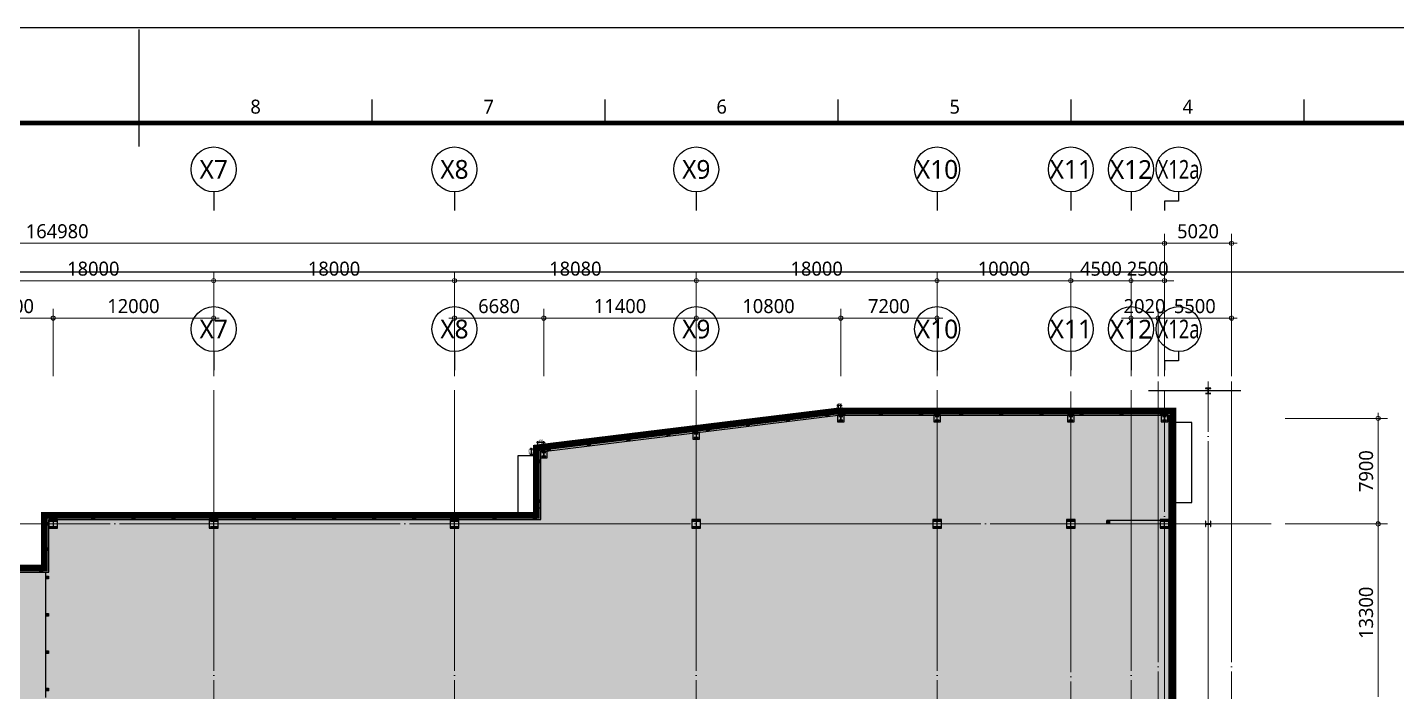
# Model space of a CAD drawing. Header units: millimetres. Extents: x -17369 to 294000, y -718917 to 220315.
# Drawn here: x 139422 to 241787, y -225600 to -175892 of the extents above; entities that cross this region are included whole.
import ezdxf
from ezdxf.enums import TextEntityAlignment as Align

# ---------------------------------------------------------------- set-up
doc = ezdxf.new("R2010")
doc.units = ezdxf.units.MM
doc.header["$LTSCALE"] = 350
doc.header["$PDMODE"] = 3
doc.header["$PDSIZE"] = 300
for name, pattern in [('H12', [3, 2, -1]), ('X-200-S-COL$0$CEN', [62, 60, -1, 0, -1]), ('X-200-S-COL$0$HID', [2.3, 1.5, -0.8])]:
    doc.linetypes.add(name, pattern=pattern)
doc.layers.get('Defpoints').update_dxf_attribs({"color": 181})
for name, color, linetype in [('0-THK200 RC SLAB영역', 51, 'H12'), ('0-THK200 SFRC SLAB영역', 211, 'H12'), ('0_RC-SLAB', 7, 'Continuous'), ('Bubble', 3, 'Continuous'), ('FORM$0$KIA-Form$2$A-FORM', 7, 'Continuous'), ('PD', 6, 'Continuous'), ('PERI-OUT', 9, 'Continuous'), ('Sol', 253, 'Continuous'), ('X-200-S-COL$0$Cen', 1, 'X-200-S-COL$0$CEN'), ('X-200-S-COL$0$Cen-ETC', 142, 'X-200-S-COL$0$CEN'), ('X-200-S-COL$0$H-Col', 3, 'Continuous'), ('X-200-S-COL$0$H-Col-파이프랙', 3, 'X-200-S-COL$0$CEN'), ('X-200-S-COL$0$STUD', 4, 'Continuous')]:
    doc.layers.add(name, color=color, linetype=linetype)
doc.layers.add('DIM', color=1, linetype='Continuous', lineweight=5)
for name, color, linetype, plot in [('X-200-S-COL$0$Defpoint', 171, 'Continuous', False), ('X-200-S-COL$0$DIM-def', 181, 'Continuous', False), ('X-200-S-COL$0$P-Line', 144, 'Continuous', False), ('X-200-S-COL$0$PERI-OUT', 17, 'Continuous', False)]:
    doc.layers.add(name, color=color, linetype=linetype, plot=plot)
doc.styles.add('FORM$0$맑은고딕', font='malgun.ttf')
doc.styles.add('X-200-S-COL$0$맑은고딕', font='malgun.ttf')
doc.styles.add('맑은고딕', font='malgun.ttf')
doc.dimstyles.new('X-200-S-COL$0$DIM-DEF', dxfattribs={"dimscale": 50, "dimtxt": 3, "dimasz": 1, "dimexe": 2, "dimexo": 3, "dimgap": 1, "dimtad": 1, "dimdec": 0, "dimzin": 0, "dimdsep": 46, "dimtxsty": 'X-200-S-COL$0$맑은고딕', "dimblk1": 'X-200-S-COL$0$DIMDOT', "dimblk2": 'X-200-S-COL$0$DIMDOT', "dimsah": 1, "dimcen": 1, "dimdle": 2, "dimclrd": 181, "dimclre": 181, "dimclrt": 181, "dimadec": 0, "dimazin": 0, "dimtfac": 1, "dimtdec": 0, "dimtix": 1, "dimtmove": 2, "dimatfit": 3, "dimldrblk": 'X-200-S-COL$0$DIMDOT', "dimfxl": 1, "dimtolj": 1, "dimtzin": 0, "dimarcsym": 0})

# ---------------------------------------------------------------- blocks, each defined once
blk = doc.blocks.new('X-200-S-COL$0$Form-Bo')
blk.add_lwpolyline([(0, 207900), (294000, 207900), (294000, 0), (0, 0)], close=True)
blk = doc.blocks.new('X-200-S-COL$0$BH-500x500x25x40')
at = {"color": 0, "linetype": 'ByBlock'}
for points in [[(-250, 210), (250, 210), (250, 250), (-250, 250)], [(-12.5, 210), (-12.5, -210), (12.5, -210), (12.5, 210)], [(-250, -250), (250, -250), (250, -210), (-250, -210)]]:
    blk.add_lwpolyline(points, close=True, dxfattribs=at)
blk = doc.blocks.new('X-200-S-COL$0$H-300x300x10x15')
at = {"color": 0, "linetype": 'ByBlock', "ltscale": 0.5}
blk.add_lwpolyline([(23, -135, -0.4142136), (5, -117), (5, 117, -0.4142136), (23, 135), (150, 135), (150, 150), (-150, 150), (-150, 135), (-23, 135, -0.4142136), (-5, 117), (-5, -117, -0.4142136), (-23, -135), (-150, -135), (-150, -150), (150, -150), (150, -135)], format="xyb", close=True, dxfattribs=at)
blk = doc.blocks.new('X-200-S-COL$0$1F COLUMN_231010')
at = {"layer": 'X-200-S-COL$0$H-Col', "color": 0, "rotation": 180}
for p in [(200230, 178643), (207430, 178643), (217430, 178643), (224430, 178643)]:
    blk.add_blockref('X-200-S-COL$0$H-300x300x10x15', p, dxfattribs=at)
at = {"layer": 'X-200-S-COL$0$H-Col', "color": 0}
for name, p in [('X-200-S-COL$0$H-300x300x10x15', (189430, 177343)), ('X-200-S-COL$0$H-300x300x10x15', (178030, 175943)), ('X-200-S-COL$0$BH-500x500x25x40', (141350, 170743)), ('X-200-S-COL$0$BH-500x500x25x40', (153350, 170743)), ('X-200-S-COL$0$BH-500x500x25x40', (171350, 170743)), ('X-200-S-COL$0$BH-500x500x25x40', (189430, 170743)), ('X-200-S-COL$0$BH-500x500x25x40', (207430, 170743)), ('X-200-S-COL$0$BH-500x500x25x40', (217430, 170743)), ('X-200-S-COL$0$BH-500x500x25x40', (224430, 170743))]:
    blk.add_blockref(name, p, dxfattribs=at)
blk = doc.blocks.new('X-200-S-COL$0$PERIMITER_231026')
at = {"layer": 'X-200-S-COL$0$P-Line'}
blk.add_lwpolyline([(140800, 157743), (140800, 167123)], dxfattribs=at)
at = {"layer": 'X-200-S-COL$0$PERI-OUT'}
for p, q in [((135680, 167123), (141020, 167123)), ((135850, 167343), (140800, 167343))]:
    blk.add_line(p, q, dxfattribs=at)
for points in [[(140800, 167343), (140800, 171293), (177580, 171293), (177580, 176343), (200030, 179093), (224980, 179093), (224980, 150943), (222400, 150943), (222400, 54231), (217203, 49143), (207930, 49143), (207930, 39143), (58950, 39143), (58950, 49143), (45650, 49143), (45650, 98043), (39480, 98043), (39480, 139943), (49950, 139943), (49950, 157943), (120950, 157943), (120950, 169343), (135850, 169343), (135850, 167343)], [(141020, 167123), (141020, 171073), (177800, 171073), (177800, 176148), (200043, 178873), (224760, 178873), (224760, 151163), (222230, 151163), (222230, 54303), (217134, 49313), (207710, 49313), (207710, 39363), (59170, 39363), (59170, 49363), (45870, 49363), (45870, 98263), (39650, 98263), (39650, 139723), (50170, 139723), (50170, 157723), (121120, 157723), (121125, 169173), (135680, 169173), (135680, 167123)]]:
    blk.add_lwpolyline(points, dxfattribs=at)
blk = doc.blocks.new('X-200-S-COL$0$H-400x400x13x21')
at = {"color": 0}
blk.add_lwpolyline([(200, -200), (200, -179), (28.5, -179, -0.41421356), (6.5, -157), (6.5, 157, -0.41421356), (28.5, 179), (200, 179), (200, 200), (-200, 200), (-200, 179), (-28.5, 179, -0.41421356), (-6.5, 157), (-6.5, -157, -0.41421356), (-28.5, -179), (-200, -179), (-200, -200)], format="xyb", close=True, dxfattribs=at)
blk = doc.blocks.new('X-200-S-COL$0$DIMDOT')
at = {"color": 0, "linetype": 'ByBlock'}
blk.add_line((-1.2, 0), (1.2, 0), dxfattribs=at)
at = {"color": 3}
blk.add_circle((0, 0), 0.45, dxfattribs=at)
blk = doc.blocks.new('*D161')
at = {"layer": 'Defpoints', "color": 0, "transparency": 16777216}
for p in [(177580, -207450), (177080, -207850), (177580, -207850)]:
    blk.add_point(p, dxfattribs=at)
at = {"layer": 'X-200-S-COL$0$DIM-def', "color": 181, "lineweight": -2, "transparency": 16777216}
for p, q in [((177430, -207450), (176980, -207450)), ((177080, -207400), (177080, -207350)), ((177080, -207450), (177080, -207850)), ((177430, -207850), (176980, -207850)), ((177080, -207900), (177080, -207950))]:
    blk.add_line(p, q, dxfattribs=at)
at = {"layer": 'X-200-S-COL$0$DIM-def', "color": 181, "lineweight": -2, "transparency": 16777216, "xscale": 50, "yscale": 50, "zscale": 50}
for p, rotation in [((177080, -207450), 270), ((177080, -207850), 90)]:
    blk.add_blockref('X-200-S-COL$0$DIMDOT', p, dxfattribs=dict(at, rotation=rotation))
at = {"layer": 'X-200-S-COL$0$DIM-def', "color": 181, "transparency": 16777216, "char_height": 150, "attachment_point": 5, "rotation": 90, "style": 'X-200-S-COL$0$맑은고딕'}
for s, insert in [('\\A1;400', (176953, -207650)), ('(기준)', (177236, -207650))]:
    blk.add_mtext(s, dxfattribs=dict(at, insert=insert))
blk = doc.blocks.new('*D162')
at = {"layer": 'Defpoints', "color": 0, "transparency": 16777216}
for p in [(177580, -206950), (177580, -207450), (178030, -207450)]:
    blk.add_point(p, dxfattribs=at)
at = {"layer": 'X-200-S-COL$0$DIM-def', "color": 181, "lineweight": -2, "transparency": 16777216}
for p, q in [((177530, -206950), (177480, -206950)), ((177580, -207300), (177580, -206850)), ((178030, -206950), (177580, -206950)), ((178030, -207300), (178030, -206850)), ((178080, -206950), (178130, -206950))]:
    blk.add_line(p, q, dxfattribs=at)
at = {"layer": 'X-200-S-COL$0$DIM-def', "color": 181, "lineweight": -2, "transparency": 16777216, "xscale": 50, "yscale": 50, "zscale": 50}
blk.add_blockref('X-200-S-COL$0$DIMDOT', (177580, -206950), dxfattribs=at)
at = {"layer": 'X-200-S-COL$0$DIM-def', "color": 181, "lineweight": -2, "transparency": 16777216, "xscale": 50, "yscale": 50, "zscale": 50, "rotation": 180}
blk.add_blockref('X-200-S-COL$0$DIMDOT', (178030, -206950), dxfattribs=at)
at = {"layer": 'X-200-S-COL$0$DIM-def', "color": 181, "transparency": 16777216, "char_height": 150, "attachment_point": 5, "style": 'X-200-S-COL$0$맑은고딕'}
for s, insert in [('\\A1;450', (177805, -206822)), ('(기준)', (177805, -207106))]:
    blk.add_mtext(s, dxfattribs=dict(at, insert=insert))
blk = doc.blocks.new('*D163')
at = {"layer": 'Defpoints', "color": 0, "transparency": 16777216}
for p in [(200030, -204200), (200030, -204700), (200230, -204700)]:
    blk.add_point(p, dxfattribs=at)
at = {"layer": 'X-200-S-COL$0$DIM-def', "color": 181, "lineweight": -2, "transparency": 16777216}
for p, q in [((199980, -204200), (199930, -204200)), ((200030, -204550), (200030, -204100)), ((200230, -204200), (200030, -204200)), ((200230, -204550), (200230, -204100)), ((200280, -204200), (200330, -204200))]:
    blk.add_line(p, q, dxfattribs=at)
at = {"layer": 'X-200-S-COL$0$DIM-def', "color": 181, "lineweight": -2, "transparency": 16777216, "xscale": 50, "yscale": 50, "zscale": 50}
blk.add_blockref('X-200-S-COL$0$DIMDOT', (200030, -204200), dxfattribs=at)
at = {"layer": 'X-200-S-COL$0$DIM-def', "color": 181, "lineweight": -2, "transparency": 16777216, "xscale": 50, "yscale": 50, "zscale": 50, "rotation": 180}
blk.add_blockref('X-200-S-COL$0$DIMDOT', (200230, -204200), dxfattribs=at)
at = {"layer": 'X-200-S-COL$0$DIM-def', "color": 181, "transparency": 16777216, "char_height": 150, "attachment_point": 5, "style": 'X-200-S-COL$0$맑은고딕'}
for s, insert in [('(기준)', (200130, -204356)), ('\\A1;200', (200130, -204072))]:
    blk.add_mtext(s, dxfattribs=dict(at, insert=insert))
blk = doc.blocks.new('DIMDOT')
at = {"color": 0, "linetype": 'ByBlock'}
blk.add_line((-1.2, 0), (1.2, 0), dxfattribs=at)
at = {"color": 3}
blk.add_circle((0, 0), 0.45, dxfattribs=at)
blk = doc.blocks.new('X-200-S-COL$0$Stud')
at = {"color": 250}
for p, q in [((-94, -94), (94, 94)), ((-94, 94), (94, -94))]:
    blk.add_line(p, q, dxfattribs=at)
blk.add_lwpolyline([(100, -100), (-100, -100), (-100, 100), (100, 100)], close=True)
at = {"color": 6}
blk.add_lwpolyline([(94, -94), (-94, -94), (-94, 94), (94, 94)], close=True, dxfattribs=at)

msp = doc.modelspace()

# ---------------------------------------------------------------- hatches: boundary and pattern name
at = {"layer": '0-THK200 RC SLAB영역'}
h = msp.add_hatch(color=256, dxfattribs=at)
h.dxf.hatch_style = 1
h.paths.add_polyline_path([(135950, -216349.8), (140700, -216349.8), (140700, -212399.8), (177450, -212399.8), (177480, -207361.3), (200023.9, -204599.8), (225080, -204599.8), (225080, -232949.8), (222500, -232949.8), (222500, -255699.8), (222230, -255699.8), (222230, -244449.8), (207430, -244449.8), (207430, -226349.8), (135950, -226349.8)])
at = {"layer": 'Sol'}
h = msp.add_hatch(color=256, dxfattribs=at)
h.dxf.hatch_style = 1
h.paths.add_polyline_path([(118570, -344429.8), (116250, -344429.8), (116250, -344649.8), (118570, -344649.8)])
h.paths.add_polyline_path([(174720, -344429.8), (172550, -344429.8), (172550, -344649.8), (174720, -344649.8)])
h.paths.add_polyline_path([(170450, -344429.8), (170450, -344649.8), (171450, -344649.8), (171450, -344429.8)])
h.paths.add_polyline_path([(163550, -344429.8), (163550, -344649.8), (165450, -344649.8), (165450, -344429.8)])
h.paths.add_polyline_path([(162450, -344649.8), (162450, -344429.8), (129130, -344429.8), (129130, -344649.8)])
h.paths.add_polyline_path([(73450, -344429.8), (73450, -344649.8), (115150, -344649.8), (115150, -344429.8)])
h.paths.add_polyline_path([(56150, -334429.8), (56150, -334649.8), (57350, -334649.8), (57350, -334429.8)])
h.paths.add_polyline_path([(45870, -323349.8), (45650, -323349.8), (45650, -334649.8), (52150, -334649.8), (52150, -334429.8), (45870, -334429.8)])
h.paths.add_polyline_path([(45870, -312749.8), (45650, -312749.8), (45650, -321349.8), (45870, -321349.8)])
h.paths.add_polyline_path([(45870, -304149.8), (45650, -304149.8), (45650, -307749.8), (45870, -307749.8)])
h.paths.add_polyline_path([(44800, -285529.8), (44800, -285749.8), (45650, -285749.8), (45650, -303049.8), (45870, -303049.8), (45870, -285529.8)])
h.paths.add_polyline_path([(45800, -243849.8), (45800, -244069.8), (46500, -244069.8), (46500, -243849.8)])
h.paths.add_polyline_path([(40800, -244069.8), (40800, -243849.8), (39480, -243849.8), (39480, -285749.8), (40800, -285749.8), (40800, -285529.8), (39650, -285529.8), (39650, -244069.8)])
h.paths.add_polyline_path([(50170, -238649.8), (49950, -238649.8), (49950, -243849.8), (47600, -243849.8), (47600, -244069.8), (50170, -244069.8)])
h.paths.add_polyline_path([(50170, -235949.8), (49950, -235949.8), (49950, -236849.8), (50170, -236849.8)])
h.paths.add_polyline_path([(50170, -228749.8), (49950, -228749.8), (49950, -235049.8), (50170, -235049.8)])
h.paths.add_polyline_path([(67250, -226069.8), (67250, -225849.8), (49950, -225849.8), (49950, -226949.8), (50170, -226949.8), (50170, -226069.8)])
h.paths.add_polyline_path([(109850, -226069.8), (109850, -225849.8), (68350, -225849.8), (68350, -226069.8)])
h.paths.add_polyline_path([(135680, -216669.8), (136250, -216669.8), (136250, -216449.8), (135850, -216449.8), (135850, -214449.8), (120950, -214449.8), (120950, -217624.8), (121120, -217624.8), (121120, -214619.8), (135680, -214619.8)])
h.paths.add_polyline_path([(137850, -216449.8), (137350, -216449.8), (137350, -216669.8), (137850, -216669.8)])
h.paths.add_polyline_path([(177800, -211849.8), (177580, -211849.8), (177580, -212499.8), (140800, -212499.8), (140800, -216449.8), (140350, -216449.8), (140350, -216669.8), (141020, -216669.8), (141020, -212719.8), (177800, -212719.8)])
h.paths.add_polyline_path([(224760, -205949.8), (224980, -205949.8), (224980, -204699.8), (200030, -204699.8), (177580, -207449.8), (177580, -208449.8), (177800, -208449.8), (177800, -207644.5), (200043.4, -204919.8), (224760, -204919.8)])
h.paths.add_polyline_path([(207930, -338049.8), (207710, -338049.8), (207710, -344429.8), (185280, -344429.8), (185280, -344649.8), (207930, -344649.8)])
h.paths.add_polyline_path([(208030, -334649.8), (208030, -334479.8), (207710, -334479.8), (207710, -336949.8), (207930, -336949.8), (207930, -334649.8)])
h.paths.add_polyline_path([(222400, -319174.8), (222230, -319174.8), (222230, -329489.9), (217133.9, -334479.8), (209130, -334479.8), (209130, -334649.8), (217203.3, -334649.8), (222400, -329561.4)])
h.paths.add_polyline_path([(222400, -294324.8), (222230, -294324.8), (222230, -317174.8), (222400, -317174.8)])
h.paths.add_polyline_path([(222400, -286174.8), (222230, -286174.8), (222230, -292324.8), (222400, -292324.8)])
h.paths.add_polyline_path([(222400, -276324.8), (222230, -276324.8), (222230, -283374.8), (222400, -283374.8)])
h.paths.add_polyline_path([(222400, -239624.8), (222230, -239624.8), (222230, -274324.8), (222400, -274324.8)])
h.paths.add_polyline_path([(222230, -238524.8), (222400, -238524.8), (222400, -232849.8), (224980, -232849.8), (224980, -210949.8), (224760, -210949.8), (224760, -232629.8), (222230, -232629.8)])
h.paths.add_polyline_path([(67350, -344429.8), (67350, -344649.8), (69450, -344649.8), (69450, -344429.8)])
h.paths.add_polyline_path([(66250, -344649.8), (66250, -344429.8), (59170, -344429.8), (59170, -334429.8), (58450, -334429.8), (58450, -334649.8), (58950, -334649.8), (58950, -344649.8)])
h.paths.add_polyline_path([(120950, -222824.8), (121120, -222824.8), (121120, -219624.8), (120950, -219624.8)])
h.paths.add_polyline_path([(121120, -223924.8), (120950, -223924.8), (120950, -225849.8), (110950, -225849.8), (110950, -226069.8), (121120, -226069.8)])

# ---------------------------------------------------------------- linework, layer by layer
msp.add_lwpolyline([(23653, -194194), (253797.2, -194194), (253797.2, -352117.2), (23653, -352117.2)], close=True)
at = {"const_width": 500}
msp.add_lwpolyline([(49850, -225749.8), (120850, -225749.8), (120850, -214349.8), (135950, -214349.8), (135950, -216349.8), (140700, -216349.8), (140700, -212399.8), (177480, -212399.8), (177480, -207361.3), (200023.9, -204599.8), (225080, -204599.8), (225080, -232949.8), (222500, -232949.8), (222500, -329593.3), (217124.3, -334969.1), (208030, -334969.1), (208030, -344769.8), (58850, -344769.8), (58850, -334649.8), (45550, -334749.8), (45550, -285849.8), (39380, -285849.8), (39380, -243749.8), (49850, -243749.8)], close=True, dxfattribs=at)
at = {"layer": '0-THK200 SFRC SLAB영역'}
msp.add_lwpolyline([(135950, -216349.8), (140700, -216349.8), (140700, -212399.8), (177450, -212399.8), (177480, -207361.3), (200023.9, -204599.8), (225080, -204599.8), (225080, -232949.8), (222500, -232949.8), (222500, -255699.8), (222230, -255699.8), (222230, -244449.8), (207430, -244449.8), (207430, -226349.8), (135950, -226349.8)], close=True, dxfattribs=at)
at = {"layer": '0_RC-SLAB'}
for p, q in [((177800, -207644.5), (200043.4, -204919.8)), ((200043.4, -204919.8), (224760, -204919.8)), ((224760, -204919.8), (224760, -232629.8)), ((177800, -212719.8), (177800, -207644.5)), ((141020, -216669.8), (141020, -212719.8)), ((141020, -212719.8), (177800, -212719.8)), ((135680, -216669.8), (141020, -216669.8))]:
    msp.add_line(p, q, dxfattribs=at)
at = {"layer": 'Bubble', "color": 7}
for p, q in [((153350, -188199.8), (153350, -189599.8)), ((171350, -188199.8), (171350, -189599.8)), ((189430, -188199.8), (189430, -189599.8)), ((207430, -188199.8), (207430, -189599.8)), ((217430, -188199.8), (217430, -189599.8)), ((221930, -188199.8), (221930, -189599.8)), ((225490, -188199.8), (225490, -188899.8)), ((224430, -188899.8), (224430, -189599.8)), ((225490, -188899.8), (224430, -188899.8)), ((153350, -200146.6), (153350, -201546.6)), ((171350, -200146.6), (171350, -201546.6)), ((189430, -200146.6), (189430, -201546.6)), ((207430, -200146.6), (207430, -201546.6)), ((217430, -200146.6), (217430, -201546.6)), ((221930, -200146.6), (221930, -201546.6)), ((225490, -200146.6), (225490, -200846.6)), ((224430, -200846.6), (224430, -201546.6)), ((225490, -200846.6), (224430, -200846.6))]:
    msp.add_line(p, q, dxfattribs=at)
for centre in [(153350, -186519.8), (171350, -186519.8), (189430, -186519.8), (207430, -186519.8), (217430, -186519.8), (221930, -186519.8), (225490, -186519.8), (153350, -198466.6), (171350, -198466.6), (189430, -198466.6), (207430, -198466.6), (217430, -198466.6), (221930, -198466.6), (225490, -198466.6)]:
    msp.add_circle(centre, 1680, dxfattribs=at)
at = {"layer": 'Defpoints', "color": 3}
msp.add_lwpolyline([(0, -175892.4), (294000, -175892.4), (294000, -383792.4), (0, -383792.4)], close=True, dxfattribs=at)
at = {"layer": 'DIM', "color": 1, "transparency": 16777216}
for p, q in [((224430, -201999.8), (224430, -191349.8)), ((224430, -201999.8), (224430, -191349.8)), ((229450, -201999.8), (229450, -191349.8)), ((224080, -192049.8), (59800, -192049.8)), ((229100, -192049.8), (224780, -192049.8)), ((153350, -201999.8), (153350, -194149.8)), ((153350, -201999.8), (153350, -194149.8)), ((171350, -201999.8), (171350, -194149.8)), ((171350, -201999.8), (171350, -194149.8)), ((189430, -201999.8), (189430, -194149.8)), ((189430, -201999.8), (189430, -194149.8)), ((207430, -201999.8), (207430, -194149.8)), ((207430, -201999.8), (207430, -194149.8)), ((217430, -201999.8), (217430, -194149.8)), ((217430, -201999.8), (217430, -194149.8)), ((221930, -201999.8), (221930, -194149.8)), ((221930, -201999.8), (221930, -194149.8)), ((224430, -201999.8), (224430, -194149.8)), ((153000, -194849.8), (135700, -194849.8)), ((153700, -194849.8), (171000, -194849.8)), ((189080, -194849.8), (171700, -194849.8)), ((189780, -194849.8), (207080, -194849.8)), ((207780, -194849.8), (217080, -194849.8)), ((217780, -194849.8), (221580, -194849.8)), ((221580, -194849.8), (221230, -194849.8)), ((224430, -194849.8), (221930, -194849.8)), ((224780, -194849.8), (225130, -194849.8)), ((141350, -201999.8), (141350, -196949.8)), ((141350, -201999.8), (141350, -196949.8)), ((153350, -201999.8), (153350, -196949.8)), ((171350, -201999.8), (171350, -196949.8)), ((178030, -201999.8), (178030, -196949.8)), ((178030, -201999.8), (178030, -196949.8)), ((189430, -201999.8), (189430, -196949.8)), ((189430, -201999.8), (189430, -196949.8)), ((200230, -201999.8), (200230, -196949.8)), ((200230, -201999.8), (200230, -196949.8)), ((207430, -201999.8), (207430, -196949.8)), ((221930, -201999.8), (221930, -196949.8)), ((223950, -201999.8), (223950, -196949.8)), ((223950, -201999.8), (223950, -196949.8)), ((229450, -201999.8), (229450, -196949.8)), ((135700, -197649.8), (141000, -197649.8)), ((153000, -197649.8), (141700, -197649.8)), ((171700, -197649.8), (177680, -197649.8)), ((189080, -197649.8), (178380, -197649.8)), ((189780, -197649.8), (199880, -197649.8)), ((207080, -197649.8), (200580, -197649.8)), ((221580, -197649.8), (221230, -197649.8)), ((221930, -197649.8), (223950, -197649.8)), ((229100, -197649.8), (224300, -197649.8)), ((224300, -197649.8), (224650, -197649.8)), ((233450, -205149.8), (241100, -205149.8)), ((240400, -212700), (240400, -205499.8)), ((233450, -213049.6), (241100, -213049.6)), ((233450, -213050), (241100, -213050)), ((240400, -213399.6), (240400, -225999.8))]:
    msp.add_line(p, q, dxfattribs=at)
at = {"layer": 'FORM$0$KIA-Form$2$A-FORM', "linetype": 'Continuous'}
msp.add_line((147773.5, -184799.8), (147773.5, -176049.8), dxfattribs=at)
at = {"layer": 'FORM$0$KIA-Form$2$A-FORM'}
for p, q in [((165195.2, -183049.8), (165195.2, -181299.8)), ((182616.9, -183049.8), (182616.9, -181299.8)), ((200038.6, -183049.8), (200038.6, -181299.8)), ((217460.3, -183049.8), (217460.3, -181299.8)), ((234881.9, -183049.8), (234881.9, -181299.8))]:
    msp.add_line(p, q, dxfattribs=at)
at = {"layer": 'FORM$0$KIA-Form$2$A-FORM', "color": 6, "const_width": 350}
msp.add_lwpolyline([(287147, -376635), (287147, -183049.8), (8400, -183049.8), (8400, -376635)], close=True, dxfattribs=at)
at = {"layer": 'PD'}
for points in [[(199980, -205399.8), (200480, -205399.8), (200480, -204899.8), (199980, -204899.8)], [(207180, -205399.8), (207680, -205399.8), (207680, -204899.8), (207180, -204899.8)], [(217180, -205399.8), (217680, -205399.8), (217680, -204899.8), (217180, -204899.8)], [(224180, -205399.8), (224680, -205399.8), (224680, -204899.8), (224180, -204899.8)], [(189180, -206699.8), (189680, -206699.8), (189680, -206199.8), (189180, -206199.8)], [(177780, -208099.8), (178280, -208099.8), (178280, -207599.8), (177780, -207599.8)], [(141025, -213374.8), (141675, -213374.8), (141675, -212724.8), (141025, -212724.8)], [(153025, -213374.8), (153675, -213374.8), (153675, -212724.8), (153025, -212724.8)], [(171025, -213374.8), (171675, -213374.8), (171675, -212724.8), (171025, -212724.8)], [(189105, -213374.8), (189755, -213374.8), (189755, -212724.8), (189105, -212724.8)], [(207105, -213374.8), (207755, -213374.8), (207755, -212724.8), (207105, -212724.8)], [(217105, -213374.8), (217755, -213374.8), (217755, -212724.8), (217105, -212724.8)], [(224105, -213374.8), (224755, -213374.8), (224755, -212724.8), (224105, -212724.8)]]:
    msp.add_lwpolyline(points, close=True, dxfattribs=at)
at = {"layer": 'PERI-OUT'}
for p, q in [((177580, -207449.8), (200030, -204699.8)), ((200030, -204699.8), (224980, -204699.8)), ((224980, -204699.8), (224980, -232849.8)), ((177800, -207644.5), (200043.4, -204919.8)), ((200043.4, -204919.8), (224760, -204919.8)), ((224760, -204919.8), (224760, -232629.8)), ((226480, -205449.8), (224980, -205449.8)), ((226480, -211449.8), (226480, -205449.8)), ((224760, -205949.8), (224980, -205949.8)), ((177580, -212499.8), (177580, -207449.8)), ((177800, -212719.8), (177800, -207644.5)), ((177580, -207949.8), (176080, -207949.8)), ((176080, -207949.8), (176080, -212499.8)), ((177580, -208449.8), (177800, -208449.8)), ((177580, -211849.8), (177800, -211849.8)), ((224760, -210949.8), (224980, -210949.8)), ((224980, -211449.8), (226480, -211449.8)), ((140800, -216449.8), (140800, -212499.8)), ((140800, -212499.8), (177580, -212499.8)), ((141020, -216669.8), (141020, -212719.8)), ((141020, -212719.8), (177800, -212719.8)), ((135680, -216669.8), (141020, -216669.8)), ((135850, -216449.8), (140800, -216449.8)), ((140350, -216449.8), (140350, -216669.8))]:
    msp.add_line(p, q, dxfattribs=at)
at = {"layer": 'X-200-S-COL$0$Cen', "lineweight": 0}
for p, q in [((153350, -203049.8), (153350, -349399.8)), ((171350, -203049.8), (171350, -349399.8)), ((189430, -203049.8), (189430, -349399.8)), ((207430, -203049.8), (207430, -349399.8)), ((217430, -245849.8), (217430, -203049.8)), ((221930, -203049.8), (221930, -349399.8)), ((224430, -233849.8), (224430, -203049.8)), ((232400, -213049.8), (36500, -213049.8))]:
    msp.add_line(p, q, dxfattribs=at)
at = {"layer": 'X-200-S-COL$0$Cen-ETC', "lineweight": 0}
for p, q in [((223950, -202402), (223950, -349399.8)), ((227704, -227849.8), (227704, -202402)), ((229450, -202402), (229450, -349399.8))]:
    msp.add_line(p, q, dxfattribs=at)
at = {"layer": 'X-200-S-COL$0$Cen-ETC'}
msp.add_line((230150, -203102), (223250, -203102), dxfattribs=at)
at = {"layer": 'X-200-S-COL$0$Defpoint'}
msp.add_lwpolyline([(8400, -183049.8), (253797.2, -183049.8), (253797.2, -364035), (8400, -364035)], close=True, dxfattribs=at)
at = {"layer": 'X-200-S-COL$0$P-Line'}
msp.add_line((224980, -212799.8), (220130, -212799.8), dxfattribs=at)
at = {"layer": 'X-200-S-COL$0$P-Line', "color": 253, "linetype": 'X-200-S-COL$0$HID'}
msp.add_lwpolyline([(222500, -329603.4), (217244.1, -334749.8), (208030, -334749.8), (208030, -344769.8), (58850, -344769.8), (58850, -334749.8), (45550, -334749.8), (45550, -285849.8), (39380, -285849.8), (39380, -243749.8), (49850, -243749.8), (49850, -225749.8), (120850, -225749.8), (120850, -214349.8), (135950, -214349.8), (135950, -216349.8), (140700, -216349.8), (140700, -212399.8), (177480, -212399.8), (177480, -207361.3), (200023.9, -204599.8), (225080, -204599.8), (225080, -232949.8), (222500, -232949.8)], close=True, dxfattribs=at)

# ---------------------------------------------------------------- block references
at = {"layer": 'DIM', "color": 1, "transparency": 16777216, "xscale": 350, "yscale": 350, "zscale": 350}
for p in [(224430, -192049.8), (229450, -192049.8), (153350, -194849.8), (171350, -194849.8), (189430, -194849.8), (207430, -194849.8), (217430, -194849.8), (221930, -194849.8), (221930, -194849.8), (141350, -197649.8), (153350, -197649.8), (178030, -197649.8), (189430, -197649.8), (200230, -197649.8), (207430, -197649.8), (221930, -197649.8), (229450, -197649.8)]:
    msp.add_blockref('DIMDOT', p, dxfattribs=at)
for p, rotation in [((224430, -192049.8), 180), ((153350, -194849.8), 180), ((171350, -194849.8), 180), ((189430, -194849.8), 180), ((207430, -194849.8), 180), ((217430, -194849.8), 180), ((224430, -194849.8), 180), ((141350, -197649.8), 180), ((171350, -197649.8), 180), ((178030, -197649.8), 180), ((189430, -197649.8), 180), ((200230, -197649.8), 180), ((223950, -197649.8), 180), ((223950, -197649.8), 180), ((240400, -205149.8), 90), ((240400, -213049.6), 90), ((240400, -213050), 270)]:
    msp.add_blockref('DIMDOT', p, dxfattribs=dict(at, rotation=rotation))
at = {"layer": 'X-200-S-COL$0$Defpoint'}
msp.add_blockref('X-200-S-COL$0$Form-Bo', (0, -383792.4), dxfattribs=at)
at = {"layer": 'X-200-S-COL$0$H-Col'}
msp.add_blockref('X-200-S-COL$0$1F COLUMN_231010', (0, -383792.4), dxfattribs=at)
at = {"layer": 'X-200-S-COL$0$H-Col-파이프랙'}
msp.add_blockref('X-200-S-COL$0$H-400x400x13x21', (227704, -203102), dxfattribs=at)
at = {"layer": 'X-200-S-COL$0$H-Col-파이프랙', "rotation": 90}
msp.add_blockref('X-200-S-COL$0$H-400x400x13x21', (227704, -213049.8), dxfattribs=at)
at = {"layer": 'X-200-S-COL$0$PERI-OUT'}
msp.add_blockref('X-200-S-COL$0$PERIMITER_231026', (0, -383792.4), dxfattribs=at)
at = {"layer": 'X-200-S-COL$0$STUD'}
for p in [(200430, -204799.8), (203230, -204799.8), (206230, -204799.8), (209230, -204799.8), (212230, -204799.8), (215230, -204799.8), (218230, -204799.8), (221230, -204799.8), (224230, -204799.8), (224880, -205099.8), (224880, -205849.8), (177680, -208349.8), (177680, -211349.8), (224880, -211049.8), (141350, -212599.8), (144350, -212599.8), (147350, -212599.8), (150350, -212599.8), (153350, -212599.8), (156350, -212599.8), (159350, -212599.8), (162350, -212599.8), (165350, -212599.8), (168350, -212599.8), (171350, -212599.8), (174350, -212599.8), (177350, -212599.8), (220230, -212899.8), (140900, -213049.8), (224880, -213049.8), (140900, -214949.8), (224880, -214349.8), (140450, -216549.8), (140900, -217049.8), (224880, -217349.8), (140900, -219849.8), (224880, -220349.8), (140900, -222649.8), (224880, -223349.8), (140900, -225449.8)]:
    msp.add_blockref('X-200-S-COL$0$Stud', p, dxfattribs=at)
at = {"layer": 'X-200-S-COL$0$STUD', "rotation": 186.9836231575572}
for p in [(193283.8, -205626.9), (196261.5, -205262.2), (199239.3, -204897.4), (184350.5, -206721.2), (187328.3, -206356.4), (190306, -205991.7), (178395.1, -207450.7), (181372.8, -207086)]:
    msp.add_blockref('X-200-S-COL$0$Stud', p, dxfattribs=at)

# ---------------------------------------------------------------- texts
at = {"layer": 'Bubble', "color": 2, "style": '맑은고딕'}
for s, p in [('X7', (153350, -186519.8)), ('X8', (171350, -186519.8)), ('X9', (189430, -186519.8)), ('X10', (207430, -186519.8)), ('X11', (217430, -186519.8)), ('X12', (221930, -186519.8)), ('X7', (153350, -198466.6)), ('X8', (171350, -198466.6)), ('X9', (189430, -198466.6)), ('X10', (207430, -198466.6)), ('X11', (217430, -198466.6)), ('X12', (221930, -198466.6))]:
    msp.add_text(s, height=1400, dxfattribs=at).set_placement(p, align=Align.MIDDLE)
at = {"layer": 'Bubble', "color": 2, "style": '맑은고딕', "width": 0.75}
for p in [(225490, -186519.8), (225490, -198466.6)]:
    msp.add_text('X12a', height=1400, dxfattribs=at).set_placement(p, align=Align.MIDDLE)
at = {"layer": 'Defpoints', "style": '맑은고딕'}
for s, p in [('500X500', (200480, -205399.8)), ('500X500', (207680, -205399.8)), ('500X500', (217680, -205399.8)), ('500X500', (224680, -205399.8)), ('500X500', (189680, -206699.8)), ('500X500', (178280, -208099.8)), ('650X650', (141675, -213374.8)), ('650X650', (153675, -213374.8)), ('650X650', (171675, -213374.8)), ('650X650', (189755, -213374.8)), ('650X650', (207755, -213374.8)), ('650X650', (217755, -213374.8)), ('650X650', (224755, -213374.8))]:
    msp.add_text(s, height=100, dxfattribs=at).set_placement(p, align=Align.BOTTOM_RIGHT)
at = {"layer": 'DIM', "color": 3, "transparency": 16777216, "char_height": 1050, "attachment_point": 5, "style": '맑은고딕'}
for s, insert in [('\\A1;164980', (141650, -191154.5)), ('\\A1;5020', (226940, -191157.3)), ('\\A1;18000', (144350, -193954.5)), ('\\A1;18000', (162350, -193954.5)), ('\\A1;18080', (180390, -193954.5)), ('\\A1;18000', (198430, -193954.5)), ('\\A1;10000', (212430, -193954.5)), ('\\A1;4500', (219680, -193957.3)), ('\\A1;2500', (223180, -193957.3)), ('\\A1;6000', (138350, -196757.3)), ('\\A1;12000', (147350, -196754.5)), ('\\A1;6680', (174690, -196757.3)), ('\\A1;11400', (183730, -196754.5)), ('\\A1;10800', (194830, -196754.5)), ('\\A1;7200', (203830, -196757.3)), ('\\A1;2020', (222940, -196757.3)), ('\\A1;5500', (226700, -196757.3))]:
    msp.add_mtext(s, dxfattribs=dict(at, insert=insert))
at = {"layer": 'DIM', "color": 3, "transparency": 16777216, "char_height": 1050, "attachment_point": 5, "rotation": 90, "style": '맑은고딕'}
for s, insert in [('\\A1;7900', (239507.5, -209099.9)), ('\\A1;13300', (239504.7, -219699.7))]:
    msp.add_mtext(s, dxfattribs=dict(at, insert=insert))
at = {"layer": 'FORM$0$KIA-Form$2$A-FORM', "color": 4, "style": 'FORM$0$맑은고딕'}
for s, p in [('8', (156484.4, -181299.8)), ('7', (173906, -181299.8)), ('6', (191327.7, -181299.8)), ('5', (208749.4, -181299.8)), ('4', (226171.1, -181299.8))]:
    msp.add_text(s, height=1050, dxfattribs=at).set_placement(p, align=Align.TOP_CENTER)

# ---------------------------------------------------------------- dimensions: what is measured, and where the dimension line sits
at = {"layer": 'X-200-S-COL$0$DIM-def', "color": 181}
for base, p1, p2, picture, middle in [((200030, -204199.8), (200230, -204699.8), (200030, -204699.8), '*D163', (200130, -204199.8)), ((177580, -206949.8), (178030, -207449.8), (177580, -207449.8), '*D162', (177805, -206949.8))]:
    dim = msp.add_linear_dim(base=base, p1=p1, p2=p2, text='<>\\X(기준)', dimstyle='X-200-S-COL$0$DIM-DEF', dxfattribs=at)
    dim.commit()
    dim.dimension.update_dxf_attribs({"geometry": picture, "text_midpoint": middle})
dim = msp.add_linear_dim(base=(177080, -207849.8), p1=(177580, -207449.8), p2=(177580, -207849.8), angle=90, text='<>\\X(기준)', dimstyle='X-200-S-COL$0$DIM-DEF', dxfattribs=at)
dim.commit()
dim.dimension.update_dxf_attribs({"geometry": '*D161', "text_midpoint": (177080, -207649.8)})

doc.saveas('drawing.dxf')
